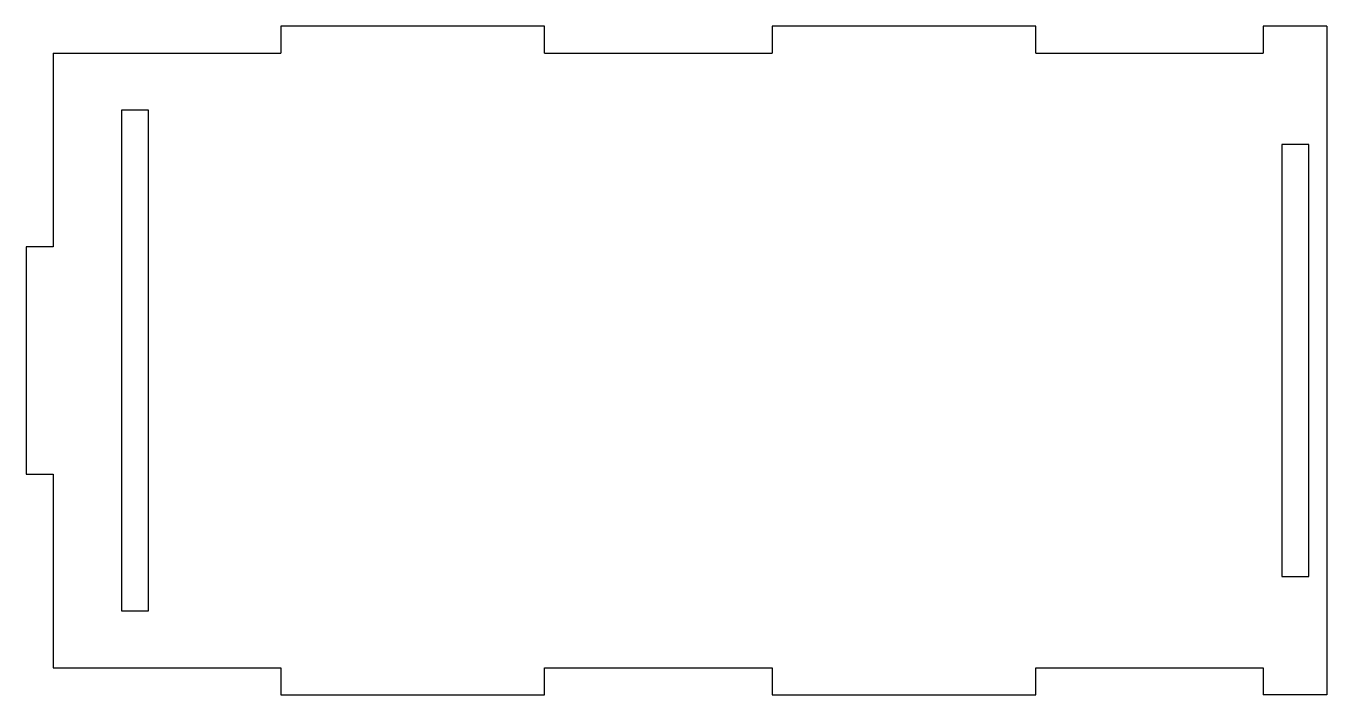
# Model space of a CAD drawing. Header units: millimetres. Extents: x -139 to 147, y -74 to 74.
import ezdxf

# ---------------------------------------------------------------- set-up
doc = ezdxf.new("R2010")
doc.units = ezdxf.units.MM

msp = doc.modelspace()

# ---------------------------------------------------------------- linework, layer by layer
at = {"color": 7, "linetype": 'Continuous', "lineweight": 25}
for p, q in [((-25, 73.5), (-83, 73.5)), ((-83, 73.5), (-83, 67.5)), ((-25, 67.5), (-25, 73.5)), ((83, 73.5), (25, 73.5)), ((25, 73.5), (25, 67.5)), ((83, 67.5), (83, 73.5)), ((147, 73.5), (133, 73.5)), ((133, 73.5), (133, 67.5)), ((147, 73.5), (147, -73.5)), ((-133, 67.5), (-83, 67.5)), ((-133, 67.5), (-133, 25)), ((-25, 67.5), (25, 67.5)), ((83, 67.5), (133, 67.5)), ((-118, 55), (-118, -55)), ((-112.05, 55), (-118, 55)), ((-112.05, -55), (-112.05, 55)), ((137.05, 47.5), (137.05, -47.5)), ((143, 47.5), (137.05, 47.5)), ((143, -47.5), (143, 47.5)), ((-133, 25), (-139, 25)), ((-139, 25), (-139, -25)), ((-139, -25), (-133, -25)), ((-133, -25), (-133, -67.5)), ((137.05, -47.5), (143, -47.5)), ((-118, -55), (-112.05, -55)), ((-133, -67.5), (-83, -67.5)), ((-83, -67.5), (-83, -73.5)), ((-25, -73.5), (-25, -67.5)), ((-25, -67.5), (25, -67.5)), ((25, -67.5), (25, -73.5)), ((83, -67.5), (133, -67.5)), ((83, -73.5), (83, -67.5)), ((133, -67.5), (133, -73.5)), ((-83, -73.5), (-25, -73.5)), ((25, -73.5), (83, -73.5)), ((147, -73.5), (133, -73.5))]:
    msp.add_line(p, q, dxfattribs=at)

doc.saveas('drawing.dxf')
